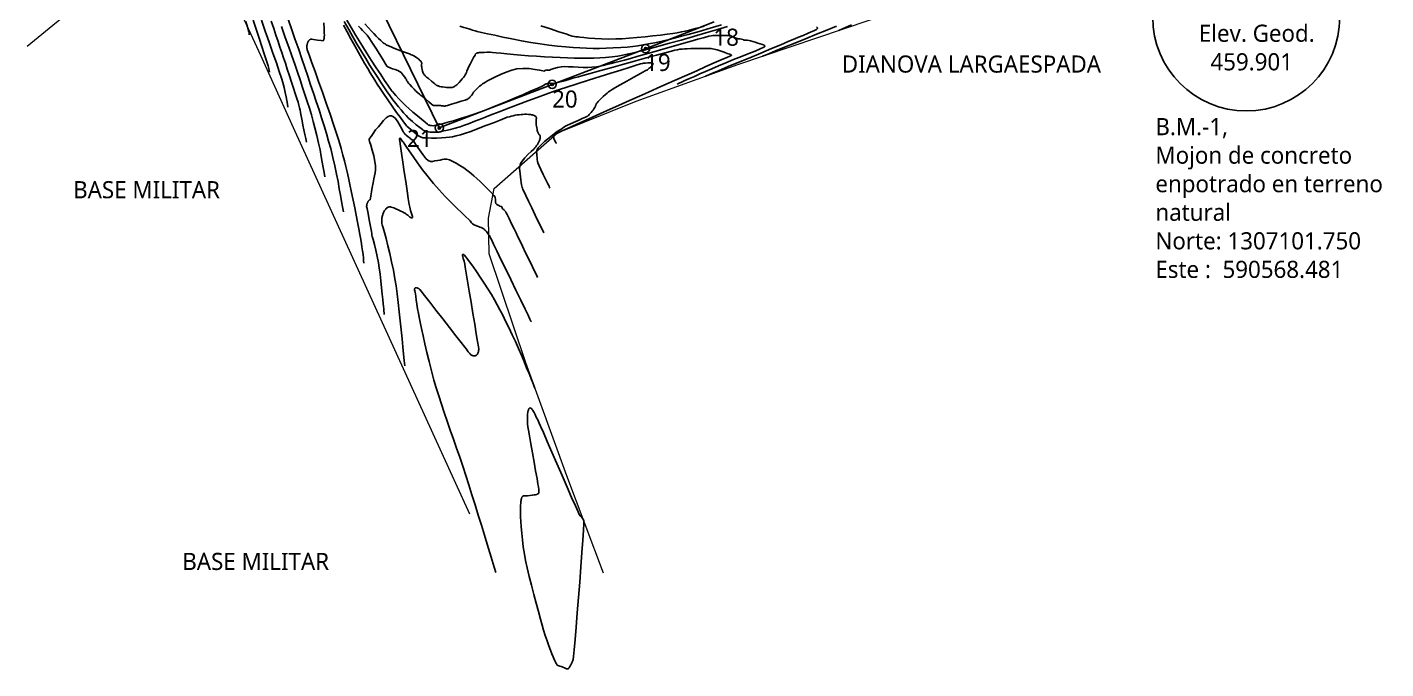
# Model space of a CAD drawing. Header units: millimetres. Extents: x 589115 to 589956, y 1306773 to 1307394.
# Drawn here: x 589257.4 to 589455.7, y 1306913.5 to 1307007.1 of the extents above; entities that cross this region are included whole.
import ezdxf
from ezdxf.enums import TextEntityAlignment as Align

# ---------------------------------------------------------------- set-up
doc = ezdxf.new("R2010")
doc.units = ezdxf.units.MM
doc.layers.add('_TEXTO', color=3, linetype='Continuous', lineweight=25)
for name, color, linetype in [('C-TOPO-MAJR', 9, 'Continuous'), ('C-TOPO-MINR', 8, 'Continuous'), ('CIRCULO', 1, 'Continuous'), ('Perimetro', 7, 'Continuous'), ('Plano', 7, 'Continuous')]:
    doc.layers.add(name, color=color, linetype=linetype)
doc.styles.add('ST - ETIQUETAS', font='', dxfattribs={"height": 2.5})
doc.styles.get('ST - ETIQUETAS').set_extended_font_data('Roboto Thin')

msp = doc.modelspace()

# ---------------------------------------------------------------- linework, layer by layer
msp.add_lwpolyline([(589357.69, 1307007.93), (589347.66, 1307004), (589334.03, 1306998.79), (589317.55, 1306992.44), (589307.12, 1307013.8)])
at = {"color": 5}
msp.add_circle((589435.33, 1307008.57), 13.65, dxfattribs=at)
at = {"layer": 'C-TOPO-MAJR', "color": 40, "linetype": 'Continuous', "lineweight": -3}
for points, elevation in [([(589290.39, 1307008.18), (589290.82, 1307006.84), (589291.24, 1307005.54), (589291.64, 1307004.33), (589292, 1307003.26), (589292.28, 1307002.39), (589292.49, 1307001.78), (589292.58, 1307001.48), (589292.66, 1307001.11), (589292.72, 1307000.81), (589292.76, 1307000.57)], 455.5), ([(589295.33, 1307008.71), (589295.92, 1307007.05), (589296.49, 1307005.42), (589297.03, 1307003.89), (589297.5, 1307002.51), (589297.93, 1307001.24), (589298.36, 1306999.98), (589298.78, 1306998.73), (589299.2, 1306997.5), (589299.6, 1306996.29), (589300, 1306995.09), (589300.38, 1306993.91), (589300.74, 1306992.75), (589301.08, 1306991.61), (589301.4, 1306990.5), (589301.7, 1306989.41), (589302.02, 1306988.12), (589302.3, 1306986.88), (589302.55, 1306985.71), (589302.77, 1306984.6), (589302.96, 1306983.56), (589303.13, 1306982.6), (589303.28, 1306981.71), (589303.43, 1306980.91), (589303.57, 1306980.19)], 454.5), ([(589293, 1307008.04), (589293.38, 1307006.95), (589293.72, 1307005.97), (589294.02, 1307005.07), (589294.3, 1307004.25), (589294.56, 1307003.45), (589294.82, 1307002.67), (589295.09, 1307001.87), (589295.36, 1307001.03), (589295.69, 1307000.05), (589296, 1306999.11), (589296.28, 1306998.23), (589296.54, 1306997.44), (589296.76, 1306996.75), (589296.94, 1306996.19), (589297.06, 1306995.77), (589297.16, 1306995.36), (589297.23, 1306995.02), (589297.29, 1306994.72), (589297.35, 1306994.38), (589297.44, 1306993.96), (589297.54, 1306993.47), (589297.66, 1306992.85), (589297.8, 1306992.17), (589297.94, 1306991.48), (589298.07, 1306990.87), (589298.16, 1306990.38)], 455), ([(589333.7, 1306983.65), (589333.66, 1306983.73), (589333.57, 1306983.93), (589333.39, 1306984.3), (589333.11, 1306984.88), (589332.73, 1306985.66), (589332.39, 1306986.38), (589332.13, 1306986.91), (589332.01, 1306987.15), (589331.96, 1306987.28), (589331.93, 1306987.4), (589331.9, 1306987.55), (589331.86, 1306987.81), (589331.82, 1306988.12), (589331.8, 1306988.41), (589331.77, 1306988.72), (589331.76, 1306988.96), (589331.82, 1306989.24), (589331.96, 1306989.46), (589332.2, 1306989.75), (589332.53, 1306990.08), (589332.92, 1306990.44), (589333.34, 1306990.82), (589333.81, 1306991.2), (589334.31, 1306991.57), (589334.78, 1306991.91), (589335.19, 1306992.18), (589335.47, 1306992.36), (589335.75, 1306992.54), (589335.98, 1306992.67), (589336.27, 1306992.82), (589336.6, 1306992.98), (589337.16, 1306993.23), (589337.8, 1306993.52), (589338.42, 1306993.8), (589338.89, 1306994.01), (589339.08, 1306994.09), (589339.12, 1306994.12), (589339.17, 1306994.14), (589339.22, 1306994.18), (589339.27, 1306994.22), (589339.33, 1306994.27), (589339.45, 1306994.38), (589339.59, 1306994.52), (589339.74, 1306994.68), (589339.89, 1306994.86), (589340.02, 1306995.04), (589340.13, 1306995.21), (589340.22, 1306995.36), (589340.26, 1306995.43), (589340.3, 1306995.5), (589340.32, 1306995.55), (589340.35, 1306995.61), (589340.37, 1306995.66), (589340.39, 1306995.76), (589340.41, 1306995.81), (589340.43, 1306995.86), (589340.47, 1306995.92), (589340.51, 1306995.99), (589340.6, 1306996.11), (589340.76, 1306996.31), (589340.92, 1306996.47), (589341.17, 1306996.73), (589341.48, 1306997.02), (589341.8, 1306997.31), (589342.06, 1306997.53), (589342.27, 1306997.71), (589342.49, 1306997.87), (589342.77, 1306998.06), (589343.19, 1306998.31), (589343.96, 1306998.74), (589344.93, 1306999.28), (589345.96, 1306999.85), (589346.9, 1307000.37), (589347.6, 1307000.75), (589347.92, 1307000.93), (589348.07, 1307001.04), (589348.2, 1307001.14), (589348.29, 1307001.21), (589348.41, 1307001.31), (589348.5, 1307001.4), (589348.59, 1307001.51), (589348.65, 1307001.58), (589348.7, 1307001.66), (589348.74, 1307001.73), (589348.75, 1307001.79), (589348.72, 1307001.88), (589348.67, 1307001.9), (589348.61, 1307001.91), (589348.52, 1307001.92), (589348.33, 1307001.92), (589347.98, 1307001.92), (589347.67, 1307001.91), (589347.5, 1307001.9), (589347.37, 1307001.89), (589347.2, 1307001.86), (589346.93, 1307001.78), (589346.27, 1307001.58), (589345.29, 1307001.28), (589344.04, 1307000.89), (589342.6, 1307000.44), (589341.01, 1306999.94), (589339.34, 1306999.41), (589337.66, 1306998.87), (589336.02, 1306998.34), (589334.49, 1306997.83), (589333.13, 1306997.36), (589331.83, 1306996.9), (589330.46, 1306996.4), (589329.06, 1306995.87), (589327.67, 1306995.33), (589326.3, 1306994.8), (589325, 1306994.29), (589323.79, 1306993.82), (589322.72, 1306993.4), (589321.8, 1306993.05), (589321.08, 1306992.78), (589320.59, 1306992.61), (589319.89, 1306992.41), (589319.18, 1306992.22), (589318.53, 1306992.07), (589317.99, 1306991.95), (589317.62, 1306991.87), (589317.48, 1306991.84), (589317.41, 1306991.83), (589317.36, 1306991.82), (589317.28, 1306991.82), (589317.09, 1306991.82), (589316.68, 1306991.83), (589316.24, 1306991.84), (589315.97, 1306991.86), (589315.75, 1306991.9), (589315.6, 1306991.94), (589315.46, 1306991.99), (589315.37, 1306992.03), (589315.28, 1306992.07), (589315.22, 1306992.1), (589315.08, 1306992.21), (589314.71, 1306992.48), (589314.2, 1306992.88), (589313.63, 1306993.36), (589313.07, 1306993.88), (589312.7, 1306994.26), (589312.34, 1306994.65), (589311.98, 1306995.06), (589311.61, 1306995.51), (589311.21, 1306996), (589310.79, 1306996.56), (589310.34, 1306997.17), (589309.97, 1306997.69), (589309.55, 1306998.3), (589309.08, 1306999), (589308.56, 1306999.79), (589308.01, 1307000.65), (589307.43, 1307001.57), (589306.82, 1307002.55), (589306.2, 1307003.57), (589305.57, 1307004.63), (589304.93, 1307005.72), (589304.33, 1307006.8), (589303.67, 1307007.99)], 454.5), ([(589352.26, 1306998.83), (589352.36, 1306998.88), (589352.57, 1306998.97), (589352.91, 1306999.12), (589353.39, 1306999.34), (589354.05, 1306999.63), (589354.78, 1306999.96), (589355.57, 1307000.31), (589356.42, 1307000.68), (589357.33, 1307001.08), (589358.31, 1307001.51), (589359.38, 1307001.95), (589360.51, 1307002.41), (589361.64, 1307002.85), (589362.71, 1307003.28), (589363.65, 1307003.65), (589364.41, 1307003.97), (589364.83, 1307004.17), (589365.02, 1307004.27), (589365.08, 1307004.33), (589365.09, 1307004.35), (589365.08, 1307004.38), (589365.05, 1307004.44), (589364.95, 1307004.52), (589364.75, 1307004.61), (589364.41, 1307004.72), (589364.04, 1307004.83), (589363.67, 1307004.96), (589363.31, 1307005.06), (589362.98, 1307005.15), (589362.75, 1307005.2), (589362.5, 1307005.23), (589362.29, 1307005.24), (589362.19, 1307005.24), (589362.12, 1307005.25), (589362.06, 1307005.26), (589361.97, 1307005.29), (589361.92, 1307005.31), (589361.85, 1307005.34), (589361.68, 1307005.39), (589361.48, 1307005.43), (589361.32, 1307005.45), (589361.19, 1307005.46), (589361.03, 1307005.48), (589360.75, 1307005.57), (589360.39, 1307005.71), (589360.13, 1307005.81), (589359.93, 1307005.87), (589359.76, 1307005.91), (589359.61, 1307005.93), (589359.46, 1307005.95), (589359.2, 1307005.95), (589358.74, 1307005.95), (589358.23, 1307005.95), (589357.82, 1307005.93), (589357.49, 1307005.91), (589357.23, 1307005.88), (589356.9, 1307005.83), (589356.61, 1307005.75), (589356.05, 1307005.6), (589355.27, 1307005.37), (589354.32, 1307005.1), (589353.24, 1307004.79), (589352.08, 1307004.46), (589350.88, 1307004.12), (589349.69, 1307003.78), (589348.54, 1307003.46), (589347.44, 1307003.15), (589346.41, 1307002.86), (589345.46, 1307002.59), (589344.59, 1307002.35), (589343.83, 1307002.14), (589343.18, 1307001.97), (589342.65, 1307001.84), (589342, 1307001.68), (589341.49, 1307001.56), (589341.02, 1307001.46), (589340.5, 1307001.37), (589339.84, 1307001.3), (589339.24, 1307001.28), (589338.54, 1307001.28), (589337.81, 1307001.31), (589337.08, 1307001.35), (589336.4, 1307001.37), (589335.82, 1307001.38), (589335.39, 1307001.36), (589334.8, 1307001.25), (589334.26, 1307001.09), (589333.84, 1307000.95), (589333.63, 1307000.89), (589333.45, 1307000.88), (589333.34, 1307000.89), (589333.25, 1307000.9), (589333.17, 1307000.89), (589333.08, 1307000.86), (589333.03, 1307000.84), (589332.99, 1307000.82), (589332.93, 1307000.79), (589332.89, 1307000.76), (589332.85, 1307000.73), (589332.67, 1307000.77), (589332.2, 1307000.87), (589331.5, 1307000.99), (589330.66, 1307001.09), (589329.77, 1307001.12), (589328.88, 1307001.05), (589328.12, 1307000.87), (589327.31, 1307000.59), (589326.5, 1307000.25), (589325.75, 1306999.9), (589325.1, 1306999.56), (589324.6, 1306999.3), (589324.3, 1306999.13), (589324.04, 1306998.98), (589323.85, 1306998.85), (589323.66, 1306998.7), (589323.43, 1306998.51), (589323.14, 1306998.25), (589322.87, 1306997.98), (589322.66, 1306997.76), (589322.56, 1306997.65), (589322.51, 1306997.57), (589322.47, 1306997.48), (589322.39, 1306997.36), (589322.26, 1306997.19), (589322.15, 1306997.06), (589322.03, 1306996.92), (589321.95, 1306996.84), (589321.86, 1306996.76), (589321.79, 1306996.71), (589321.72, 1306996.65), (589321.65, 1306996.61), (589321.6, 1306996.59), (589321.54, 1306996.58), (589321.31, 1306996.51), (589320.76, 1306996.34), (589320.04, 1306996.11), (589319.32, 1306995.89), (589318.76, 1306995.72), (589318.52, 1306995.65), (589318.45, 1306995.64), (589318.37, 1306995.63), (589318.26, 1306995.63), (589318.1, 1306995.64), (589317.88, 1306995.66), (589317.71, 1306995.69), (589317.62, 1306995.71), (589317.54, 1306995.73), (589317.38, 1306995.72), (589317.13, 1306995.69), (589316.87, 1306995.69), (589316.73, 1306995.7), (589316.66, 1306995.73), (589316.6, 1306995.75), (589316.42, 1306995.9), (589316.01, 1306996.25), (589315.52, 1306996.66), (589315.11, 1306997.01), (589314.93, 1306997.16), (589314.88, 1306997.18), (589314.71, 1306997.33), (589314.38, 1306997.6), (589314.18, 1306997.76), (589314.11, 1306997.83), (589314.04, 1306997.9), (589313.88, 1306998.08), (589313.55, 1306998.42), (589313.23, 1306998.76), (589313.09, 1306998.91), (589313.03, 1306998.98), (589313, 1306999.05), (589312.97, 1306999.13), (589312.9, 1306999.22), (589312.82, 1306999.31), (589312.79, 1306999.41), (589312.77, 1306999.5), (589312.68, 1306999.62), (589312.51, 1306999.86), (589312.3, 1307000.12), (589312.13, 1307000.34), (589311.98, 1307000.51), (589311.77, 1307000.67), (589311.48, 1307000.81), (589311.1, 1307000.95), (589310.74, 1307001.07), (589310.49, 1307001.15), (589310.3, 1307001.25), (589310.13, 1307001.33), (589310.05, 1307001.37), (589309.98, 1307001.41), (589309.92, 1307001.45), (589309.77, 1307001.7), (589309.39, 1307002.3), (589308.86, 1307003.14), (589308.27, 1307004.07), (589307.71, 1307004.95), (589307.27, 1307005.63), (589307.03, 1307005.99), (589306.79, 1307006.24), (589306.58, 1307006.42), (589306.33, 1307006.67), (589306.09, 1307006.93), (589305.75, 1307007.31)], 455), ([(589358.72, 1307007.48), (589357.11, 1307007), (589355.46, 1307006.53), (589353.86, 1307006.08), (589352.38, 1307005.67), (589351.1, 1307005.34), (589350.09, 1307005.11), (589349.01, 1307004.88), (589348.1, 1307004.7), (589347.29, 1307004.55), (589346.54, 1307004.42), (589345.78, 1307004.33), (589344.97, 1307004.25), (589344.04, 1307004.18), (589342.95, 1307004.12), (589341.92, 1307004.08), (589340.94, 1307004.05), (589340, 1307004.05), (589339.05, 1307004.07), (589338.09, 1307004.11), (589337.08, 1307004.17), (589336, 1307004.26), (589334.83, 1307004.38), (589333.54, 1307004.52), (589332.27, 1307004.69), (589330.92, 1307004.91), (589329.54, 1307005.16), (589328.16, 1307005.42), (589326.85, 1307005.69), (589325.64, 1307005.96), (589324.58, 1307006.19), (589323.71, 1307006.39), (589323.1, 1307006.53), (589322.77, 1307006.61), (589322.42, 1307006.71), (589322.15, 1307006.79), (589321.88, 1307006.88), (589321.54, 1307006.99), (589321.14, 1307007.11), (589320.57, 1307007.29)], 455.5), ([(589364.72, 1307002.89), (589364.85, 1307002.95), (589365.17, 1307003.07), (589365.73, 1307003.3), (589366.63, 1307003.67), (589367.96, 1307004.21), (589369.44, 1307004.82), (589371.01, 1307005.46), (589372.59, 1307006.1), (589374.11, 1307006.73), (589375.52, 1307007.3)], 455.5), ([(589331.9, 1306970.62), (589331.85, 1306970.73), (589331.72, 1306970.98), (589331.5, 1306971.44), (589331.15, 1306972.16), (589330.67, 1306973.16), (589330.16, 1306974.2), (589329.69, 1306975.18), (589329.29, 1306975.99), (589329.02, 1306976.55), (589328.92, 1306976.76), (589328.89, 1306976.82), (589328.86, 1306976.89), (589328.75, 1306977.12), (589328.47, 1306977.7), (589328.1, 1306978.46), (589327.74, 1306979.22), (589327.45, 1306979.81), (589327.33, 1306980.05), (589327.29, 1306980.12), (589327.25, 1306980.18), (589327.18, 1306980.27), (589327.09, 1306980.38), (589326.99, 1306980.49), (589326.91, 1306980.56), (589326.85, 1306980.6), (589326.8, 1306980.64), (589326.75, 1306980.67), (589326.73, 1306980.76), (589326.67, 1306980.9), (589326.58, 1306980.96), (589326.41, 1306981.03), (589326.22, 1306981.13), (589326.06, 1306981.21), (589325.93, 1306981.28), (589325.81, 1306981.4), (589325.78, 1306981.63), (589325.78, 1306981.96), (589325.7, 1306982.31), (589325.5, 1306982.58), (589325.11, 1306983.01), (589324.61, 1306983.53), (589324.05, 1306984.08), (589323.5, 1306984.6), (589323.03, 1306985.04), (589322.61, 1306985.42), (589322.27, 1306985.73), (589321.96, 1306986), (589321.59, 1306986.27), (589321.12, 1306986.59), (589320.57, 1306986.94), (589320.03, 1306987.27), (589319.52, 1306987.55), (589319.06, 1306987.76), (589318.67, 1306987.87), (589318.3, 1306987.88), (589317.99, 1306987.82), (589317.68, 1306987.73), (589317.3, 1306987.66), (589316.9, 1306987.61), (589316.57, 1306987.55), (589316.26, 1306987.55), (589315.93, 1306987.66), (589315.6, 1306987.97), (589315.15, 1306988.54), (589314.66, 1306989.24), (589314.2, 1306989.93), (589313.86, 1306990.45), (589313.71, 1306990.67), (589313.6, 1306990.72), (589313.52, 1306990.75), (589313.47, 1306990.78), (589313.42, 1306990.81), (589313.29, 1306990.92), (589313.01, 1306991.15), (589312.74, 1306991.38), (589312.6, 1306991.49), (589312.54, 1306991.55), (589312.49, 1306991.62), (589312.44, 1306991.7), (589312.39, 1306991.76), (589312.35, 1306991.81), (589312.3, 1306991.85), (589312.19, 1306992.09), (589311.91, 1306992.65), (589311.51, 1306993.33), (589311.15, 1306993.81), (589310.87, 1306994.07), (589310.68, 1306994.17), (589310.59, 1306994.19), (589310.5, 1306994.19), (589310.33, 1306994.18), (589310.09, 1306994.1), (589309.79, 1306993.89), (589309.42, 1306993.52), (589309.06, 1306993.08), (589308.66, 1306992.62), (589308.25, 1306992.14), (589307.89, 1306991.64), (589307.59, 1306991.19), (589307.39, 1306990.87), (589307.32, 1306990.75), (589307.31, 1306990.69), (589307.38, 1306990.48), (589307.54, 1306989.94), (589307.76, 1306989.19), (589307.98, 1306988.35), (589308.16, 1306987.54), (589308.25, 1306986.88), (589308.24, 1306986.32), (589308.19, 1306985.87), (589308.1, 1306985.45), (589307.99, 1306985), (589307.88, 1306984.43), (589307.77, 1306983.76), (589307.65, 1306983.09), (589307.55, 1306982.51), (589307.49, 1306982.17), (589307.46, 1306982.01), (589307.45, 1306981.96), (589307.45, 1306981.95), (589307.44, 1306981.95), (589307.4, 1306981.93), (589307.38, 1306981.92), (589307.31, 1306981.87), (589307.24, 1306981.8), (589307.18, 1306981.73), (589307.16, 1306981.68), (589307.13, 1306981.64), (589307.1, 1306981.59), (589307.08, 1306981.54), (589307.06, 1306981.49), (589307.04, 1306981.44), (589307.02, 1306981.38), (589307, 1306981.33), (589306.99, 1306981.27), (589306.98, 1306981.21), (589306.97, 1306981.15), (589306.96, 1306981.09), (589306.95, 1306981.03), (589306.95, 1306980.97), (589307.01, 1306980.67), (589307.15, 1306979.94), (589307.33, 1306979), (589307.51, 1306978.05), (589307.65, 1306977.32), (589307.71, 1306977.02), (589307.71, 1306976.96), (589307.71, 1306976.9), (589307.72, 1306976.84), (589307.73, 1306976.79), (589307.78, 1306976.61), (589307.91, 1306976.14), (589308.09, 1306975.44), (589308.29, 1306974.6), (589308.5, 1306973.69), (589308.67, 1306972.76), (589308.79, 1306972), (589308.91, 1306971.09), (589309.02, 1306970.1), (589309.13, 1306969.11), (589309.22, 1306968.18), (589309.3, 1306967.37), (589309.36, 1306966.76), (589309.39, 1306966.41), (589309.44, 1306966.04), (589309.47, 1306965.71), (589309.51, 1306965.44), (589309.53, 1306965.21)], 454), ([(589331.51, 1306954.45), (589331.46, 1306954.57), (589331.36, 1306954.82), (589331.19, 1306955.21), (589330.96, 1306955.79), (589330.65, 1306956.57), (589330.3, 1306957.42), (589329.93, 1306958.32), (589329.54, 1306959.26), (589329.12, 1306960.24), (589328.67, 1306961.24), (589328.2, 1306962.25), (589327.69, 1306963.31), (589327.23, 1306964.25), (589326.81, 1306965.1), (589326.41, 1306965.88), (589326, 1306966.63), (589325.59, 1306967.36), (589325.15, 1306968.12), (589324.66, 1306968.94), (589324.11, 1306969.8), (589323.54, 1306970.66), (589322.97, 1306971.49), (589322.43, 1306972.25), (589321.95, 1306972.9), (589321.58, 1306973.41), (589321.33, 1306973.74), (589321.24, 1306973.86), (589321.2, 1306973.89), (589321.12, 1306973.95), (589321.06, 1306973.98), (589321, 1306973.98), (589320.94, 1306973.94), (589320.93, 1306973.89), (589320.94, 1306973.8), (589320.98, 1306973.67), (589321.06, 1306973.37), (589321.16, 1306972.97), (589321.26, 1306972.54), (589321.34, 1306972.13), (589321.48, 1306971.26), (589321.69, 1306970.06), (589321.93, 1306968.6), (589322.19, 1306967.01), (589322.46, 1306965.37), (589322.72, 1306963.8), (589322.95, 1306962.4), (589323.14, 1306961.26), (589323.26, 1306960.5), (589323.31, 1306960.21), (589323.31, 1306960.08), (589323.3, 1306959.96), (589323.28, 1306959.85), (589323.26, 1306959.75), (589323.23, 1306959.65), (589323.2, 1306959.56), (589323.16, 1306959.49), (589323.12, 1306959.41), (589323.07, 1306959.35), (589323.02, 1306959.3), (589322.97, 1306959.25), (589322.91, 1306959.21), (589322.85, 1306959.19), (589322.78, 1306959.16), (589322.71, 1306959.15), (589322.64, 1306959.15), (589322.57, 1306959.16), (589322.49, 1306959.17), (589322.42, 1306959.2), (589322.34, 1306959.23), (589322.26, 1306959.28), (589322.18, 1306959.33), (589322.1, 1306959.39), (589322.02, 1306959.47), (589321.94, 1306959.55), (589321.86, 1306959.65), (589321.78, 1306959.75), (589321.67, 1306959.92), (589321.52, 1306960.13), (589321.29, 1306960.42), (589320.75, 1306961.12), (589319.98, 1306962.1), (589319.06, 1306963.29), (589318.06, 1306964.57), (589317.07, 1306965.84), (589316.15, 1306967.01), (589315.4, 1306967.97), (589314.9, 1306968.62), (589314.71, 1306968.86), (589314.66, 1306968.9), (589314.61, 1306968.94), (589314.56, 1306968.97), (589314.51, 1306969), (589314.47, 1306969.03), (589314.42, 1306969.05), (589314.34, 1306969.09), (589314.25, 1306969.11), (589314.18, 1306969.12), (589314.11, 1306969.11), (589314.05, 1306969.09), (589314.01, 1306969.05), (589313.97, 1306969.01), (589313.95, 1306968.94), (589313.94, 1306968.87), (589313.94, 1306968.78), (589313.98, 1306968.65), (589314.03, 1306968.41), (589314.06, 1306968.22), (589314.11, 1306967.84), (589314.19, 1306967.32), (589314.28, 1306966.71), (589314.39, 1306966.04), (589314.52, 1306965.36), (589314.63, 1306964.81), (589314.78, 1306964.06), (589314.97, 1306963.14), (589315.19, 1306962.09), (589315.45, 1306960.92), (589315.74, 1306959.66), (589316.06, 1306958.35), (589316.41, 1306957), (589316.77, 1306955.64), (589317.1, 1306954.51), (589317.47, 1306953.34), (589317.86, 1306952.13), (589318.28, 1306950.89), (589318.71, 1306949.62), (589319.16, 1306948.33), (589319.61, 1306947.02), (589320.07, 1306945.7), (589320.53, 1306944.37), (589320.98, 1306943.04), (589321.41, 1306941.71), (589321.85, 1306940.34), (589322.3, 1306938.9), (589322.77, 1306937.42), (589323.24, 1306935.92), (589323.69, 1306934.45), (589324.14, 1306933.01), (589324.55, 1306931.66), (589324.94, 1306930.4), (589325.29, 1306929.28), (589325.58, 1306928.32), (589325.82, 1306927.55)], 453.5)]:
    msp.add_lwpolyline(points, dxfattribs=dict(at, elevation=elevation))
at = {"layer": 'C-TOPO-MINR', "color": 44, "linetype": 'Continuous', "lineweight": -3}
for points, elevation in [([(589291.6, 1307008.19), (589292.16, 1307006.58), (589292.72, 1307004.94), (589293.27, 1307003.37), (589293.77, 1307001.93), (589294.19, 1307000.69), (589294.51, 1306999.72), (589294.7, 1306999.09), (589294.89, 1306998.33), (589295.05, 1306997.63), (589295.18, 1306996.99), (589295.28, 1306996.42), (589295.38, 1306995.91), (589295.46, 1306995.47)], 455.25), ([(589334.61, 1306990.16), (589334.59, 1306990.2), (589334.55, 1306990.29), (589334.46, 1306990.46), (589334.35, 1306990.69), (589334.28, 1306990.84), (589334.26, 1306990.89), (589334.25, 1306990.97), (589334.24, 1306991.08), (589334.24, 1306991.16), (589334.24, 1306991.24), (589334.39, 1306991.41), (589334.54, 1306991.55), (589334.6, 1306991.59), (589334.81, 1306991.68), (589335.41, 1306991.96), (589336.34, 1306992.38), (589337.54, 1306992.92), (589338.93, 1306993.55), (589340.47, 1306994.24), (589342.08, 1306994.97), (589343.71, 1306995.71), (589345.3, 1306996.43), (589346.78, 1306997.09), (589348.09, 1306997.68), (589349.37, 1306998.25), (589350.76, 1306998.87), (589352.22, 1306999.51), (589353.69, 1307000.16), (589355.12, 1307000.79), (589356.47, 1307001.38), (589357.68, 1307001.92), (589358.71, 1307002.37), (589359.5, 1307002.72), (589359.94, 1307002.91), (589360.13, 1307003), (589360.19, 1307003.02), (589360.2, 1307003.03), (589360.2, 1307003.03), (589360.19, 1307003.06), (589360.18, 1307003.08), (589360.11, 1307003.13), (589359.96, 1307003.18), (589359.59, 1307003.32), (589359.13, 1307003.49), (589358.68, 1307003.64), (589358.38, 1307003.75), (589358.1, 1307003.83), (589357.88, 1307003.89), (589357.64, 1307003.94), (589357.42, 1307003.98), (589357.25, 1307004.01), (589357.03, 1307004.03), (589356.75, 1307004.04), (589356.24, 1307004.04), (589355.59, 1307004.04), (589354.9, 1307004.03), (589354.26, 1307004.02), (589353.75, 1307003.99), (589353.32, 1307003.97), (589352.99, 1307003.94), (589352.68, 1307003.91), (589352.34, 1307003.86), (589351.93, 1307003.78), (589351.45, 1307003.66), (589350.53, 1307003.42), (589349.26, 1307003.07), (589347.74, 1307002.65), (589346.05, 1307002.18), (589344.29, 1307001.69), (589342.57, 1307001.21), (589340.96, 1307000.76), (589339.58, 1307000.38), (589338.51, 1307000.08), (589337.85, 1306999.89), (589337.06, 1306999.68), (589336.3, 1306999.47), (589335.61, 1306999.27), (589335.02, 1306999.11), (589334.58, 1306999), (589334.34, 1306998.94), (589334.08, 1306998.93), (589333.86, 1306998.94), (589333.75, 1306998.95), (589333.65, 1306998.96), (589333.57, 1306998.96), (589333.49, 1306998.95), (589333.41, 1306998.94), (589333.33, 1306998.92), (589333.23, 1306998.89), (589333.13, 1306998.85), (589333.04, 1306998.81), (589332.98, 1306998.78), (589332.94, 1306998.75), (589332.89, 1306998.72), (589332.82, 1306998.66), (589332.77, 1306998.62), (589332.55, 1306998.52), (589331.92, 1306998.25), (589330.98, 1306997.84), (589329.82, 1306997.34), (589328.51, 1306996.78), (589327.16, 1306996.2), (589325.83, 1306995.65), (589324.62, 1306995.17), (589323.62, 1306994.79), (589322.62, 1306994.44), (589321.62, 1306994.11), (589320.66, 1306993.81), (589319.77, 1306993.54), (589318.98, 1306993.31), (589318.33, 1306993.13), (589317.86, 1306993), (589317.59, 1306992.93), (589317.18, 1306992.84), (589316.83, 1306992.77), (589316.68, 1306992.75), (589316.61, 1306992.74), (589316.41, 1306992.77), (589316.2, 1306992.8), (589316.11, 1306992.82), (589316.05, 1306992.84), (589315.99, 1306992.86), (589315.85, 1306992.97), (589315.48, 1306993.27), (589314.96, 1306993.7), (589314.35, 1306994.21), (589313.71, 1306994.74), (589313.13, 1306995.25), (589312.66, 1306995.67), (589312.14, 1306996.19), (589311.65, 1306996.7), (589311.23, 1306997.15), (589310.92, 1306997.5), (589310.76, 1306997.69), (589310.65, 1306997.81), (589310.57, 1306997.92), (589310.47, 1306998.05), (589310.34, 1306998.24), (589310.04, 1306998.69), (589309.58, 1306999.37), (589309.01, 1307000.23), (589308.35, 1307001.23), (589307.63, 1307002.34), (589306.88, 1307003.52), (589306.11, 1307004.74), (589305.37, 1307005.95), (589304.68, 1307007.12), (589304.08, 1307008.18)], 454.75), ([(589289.3, 1307007.97), (589289.56, 1307007.14), (589289.73, 1307006.58), (589289.79, 1307006.38), (589289.8, 1307006.31), (589289.8, 1307006.19), (589289.8, 1307006.03)], 455.75), ([(589294.51, 1307007.22), (589295.08, 1307005.66), (589295.59, 1307004.22), (589296.03, 1307002.96), (589296.45, 1307001.73), (589296.85, 1307000.56), (589297.23, 1306999.44), (589297.6, 1306998.35), (589297.95, 1306997.31), (589298.28, 1306996.3), (589298.59, 1306995.31), (589298.88, 1306994.34), (589299.16, 1306993.39), (589299.41, 1306992.45), (589299.7, 1306991.31), (589299.94, 1306990.23), (589300.15, 1306989.23), (589300.32, 1306988.29), (589300.48, 1306987.43), (589300.62, 1306986.64), (589300.74, 1306985.92), (589300.86, 1306985.29)], 454.75), ([(589300.71, 1307007.77), (589300.75, 1307006.92), (589300.77, 1307006.28), (589300.78, 1307005.98), (589300.77, 1307005.73), (589300.74, 1307005.58), (589300.73, 1307005.49), (589300.71, 1307005.41), (589300.68, 1307005.33), (589300.66, 1307005.27), (589300.64, 1307005.22), (589300.59, 1307005.16), (589300.33, 1307005.19), (589299.76, 1307005.27), (589299.2, 1307005.35), (589298.93, 1307005.39), (589298.88, 1307005.39), (589298.83, 1307005.39), (589298.78, 1307005.38), (589298.73, 1307005.36), (589298.69, 1307005.34), (589298.64, 1307005.31), (589298.6, 1307005.28), (589298.56, 1307005.24), (589298.52, 1307005.2), (589298.48, 1307005.15), (589298.45, 1307005.1), (589298.41, 1307005.04), (589298.38, 1307004.98), (589298.36, 1307004.92), (589298.33, 1307004.85), (589298.31, 1307004.78), (589298.29, 1307004.71), (589298.27, 1307004.64), (589298.25, 1307004.56), (589298.24, 1307004.48), (589298.24, 1307004.41), (589298.23, 1307004.33), (589298.23, 1307004.25), (589298.23, 1307004.16), (589298.24, 1307004.08), (589298.25, 1307004), (589298.26, 1307003.92), (589298.28, 1307003.84), (589298.36, 1307003.6), (589298.6, 1307002.95), (589298.96, 1307001.95), (589299.42, 1307000.68), (589299.94, 1306999.22), (589300.49, 1306997.65), (589301.06, 1306996.03), (589301.61, 1306994.44), (589302.12, 1306992.95), (589302.55, 1306991.64), (589302.88, 1306990.58), (589303.21, 1306989.44), (589303.48, 1306988.48), (589303.7, 1306987.62), (589303.9, 1306986.82), (589304.09, 1306986.02), (589304.28, 1306985.15), (589304.49, 1306984.17), (589304.75, 1306983.01), (589304.99, 1306981.88), (589305.22, 1306980.77), (589305.43, 1306979.69), (589305.63, 1306978.67), (589305.81, 1306977.72), (589305.96, 1306976.87), (589306.09, 1306976.14), (589306.2, 1306975.54), (589306.27, 1306975.1), (589306.35, 1306974.5), (589306.42, 1306973.95), (589306.47, 1306973.47), (589306.51, 1306973.05), (589306.55, 1306972.7)], 454.25), ([(589332.8, 1306977.13), (589332.75, 1306977.25), (589332.62, 1306977.5), (589332.4, 1306977.96), (589332.05, 1306978.69), (589331.56, 1306979.7), (589331.05, 1306980.75), (589330.57, 1306981.74), (589330.17, 1306982.59), (589329.88, 1306983.19), (589329.75, 1306983.46), (589329.68, 1306983.62), (589329.63, 1306983.75), (589329.59, 1306983.92), (589329.55, 1306984.13), (589329.5, 1306984.46), (589329.44, 1306984.88), (589329.39, 1306985.32), (589329.36, 1306985.74), (589329.32, 1306986.17), (589329.28, 1306986.52), (589329.3, 1306986.85), (589329.4, 1306987.23), (589329.63, 1306987.59), (589330.03, 1306988.05), (589330.5, 1306988.54), (589330.96, 1306988.99), (589331.33, 1306989.35), (589331.51, 1306989.53), (589331.64, 1306989.69), (589331.76, 1306989.87), (589331.87, 1306990.04), (589331.98, 1306990.23), (589332.07, 1306990.4), (589332.16, 1306990.61), (589332.21, 1306990.74), (589332.23, 1306990.81), (589332.26, 1306990.89), (589332.27, 1306990.96), (589332.29, 1306991.03), (589332.29, 1306991.09), (589332.3, 1306991.15), (589332.29, 1306991.2), (589332.29, 1306991.25), (589332.26, 1306991.33), (589332.21, 1306991.38), (589332.14, 1306991.43), (589332.11, 1306991.47), (589332.08, 1306991.51), (589332.05, 1306991.57), (589332.02, 1306991.62), (589331.97, 1306991.73), (589331.91, 1306991.92), (589331.86, 1306992.06), (589331.82, 1306992.24), (589331.77, 1306992.47), (589331.74, 1306992.7), (589331.71, 1306992.9), (589331.7, 1306993.08), (589331.69, 1306993.29), (589331.69, 1306993.48), (589331.71, 1306993.7), (589331.72, 1306993.83), (589331.72, 1306993.9), (589331.71, 1306993.98), (589331.67, 1306994.04), (589331.63, 1306994.1), (589331.56, 1306994.16), (589331.48, 1306994.21), (589331.39, 1306994.25), (589331.27, 1306994.3), (589331.16, 1306994.33), (589331.02, 1306994.36), (589330.88, 1306994.38), (589330.72, 1306994.4), (589330.55, 1306994.42), (589330.3, 1306994.43), (589330, 1306994.43), (589329.73, 1306994.42), (589329.49, 1306994.4), (589329.19, 1306994.37), (589328.9, 1306994.33), (589328.65, 1306994.28), (589328.34, 1306994.22), (589328.03, 1306994.15), (589327.79, 1306994.08), (589327.48, 1306993.99), (589327.13, 1306993.85), (589326.42, 1306993.58), (589325.47, 1306993.2), (589324.36, 1306992.77), (589323.22, 1306992.33), (589322.15, 1306991.93), (589321.25, 1306991.6), (589320.63, 1306991.41), (589320.01, 1306991.26), (589319.5, 1306991.16), (589319.03, 1306991.09), (589318.52, 1306991.04), (589317.88, 1306990.99), (589317.14, 1306990.96), (589316.4, 1306990.95), (589315.77, 1306990.97), (589315.32, 1306990.98), (589315.15, 1306990.99), (589315.09, 1306991), (589315.04, 1306991.02), (589314.9, 1306991.08), (589314.72, 1306991.17), (589314.62, 1306991.22), (589314.52, 1306991.29), (589314.33, 1306991.44), (589313.93, 1306991.78), (589313.45, 1306992.17), (589313.06, 1306992.5), (589312.88, 1306992.64), (589312.82, 1306992.7), (589312.77, 1306992.75), (589312.65, 1306992.91), (589312.34, 1306993.32), (589311.88, 1306993.94), (589311.32, 1306994.71), (589310.69, 1306995.59), (589310.04, 1306996.52), (589309.41, 1306997.45), (589308.92, 1306998.19), (589308.5, 1306998.83), (589308.13, 1306999.4), (589307.79, 1306999.95), (589307.46, 1307000.5), (589307.1, 1307001.1), (589306.7, 1307001.79), (589306.24, 1307002.58), (589305.75, 1307003.43), (589305.22, 1307004.4), (589304.65, 1307005.43), (589304.09, 1307006.47), (589303.56, 1307007.46)], 454.25), ([(589359.64, 1307007.22), (589358.16, 1307006.79), (589356.47, 1307006.3), (589354.68, 1307005.79), (589352.87, 1307005.27), (589351.15, 1307004.79), (589349.61, 1307004.36), (589348.34, 1307004.01), (589347.45, 1307003.79), (589346.49, 1307003.56), (589345.69, 1307003.36), (589344.99, 1307003.19), (589344.32, 1307003.05), (589343.61, 1307002.92), (589342.8, 1307002.81), (589341.83, 1307002.71), (589340.98, 1307002.65), (589340.1, 1307002.62), (589339.19, 1307002.61), (589338.24, 1307002.62), (589337.26, 1307002.64), (589336.25, 1307002.68), (589335.18, 1307002.72), (589334.08, 1307002.77), (589332.93, 1307002.83), (589331.75, 1307002.89), (589330.58, 1307002.98), (589329.44, 1307003.07), (589328.37, 1307003.16), (589327.4, 1307003.25), (589326.54, 1307003.34), (589325.84, 1307003.41), (589325.31, 1307003.45), (589324.99, 1307003.48), (589324.52, 1307003.48), (589324.1, 1307003.47), (589323.76, 1307003.46), (589323.57, 1307003.45), (589323.39, 1307003.43), (589323.26, 1307003.41), (589323.13, 1307003.39), (589323.03, 1307003.37), (589322.97, 1307003.34), (589322.92, 1307003.31), (589322.89, 1307003.27), (589322.86, 1307003.23), (589322.77, 1307003.08), (589322.56, 1307002.7), (589322.29, 1307002.21), (589322.04, 1307001.74), (589321.87, 1307001.41), (589321.71, 1307001.04), (589321.59, 1307000.73), (589321.51, 1307000.52), (589321.42, 1307000.34), (589321.32, 1307000.17), (589321.21, 1307000.01), (589321.08, 1306999.82), (589320.91, 1306999.6), (589320.69, 1306999.34), (589320.46, 1306999.08), (589320.28, 1306998.89), (589320.09, 1306998.72), (589319.97, 1306998.62), (589319.89, 1306998.57), (589319.83, 1306998.52), (589319.76, 1306998.48), (589319.69, 1306998.44), (589319.64, 1306998.42), (589319.58, 1306998.39), (589319.52, 1306998.38), (589319.46, 1306998.36), (589319.34, 1306998.35), (589319.16, 1306998.33), (589319.01, 1306998.33), (589318.83, 1306998.33), (589318.6, 1306998.34), (589318.32, 1306998.37), (589318.04, 1306998.42), (589317.82, 1306998.45), (589317.6, 1306998.5), (589317.48, 1306998.54), (589317.4, 1306998.56), (589317.33, 1306998.59), (589317.26, 1306998.62), (589317.2, 1306998.64), (589317.15, 1306998.67), (589317.1, 1306998.7), (589316.89, 1306998.87), (589316.44, 1306999.24), (589315.97, 1306999.63), (589315.7, 1306999.85), (589315.51, 1307000.04), (589315.42, 1307000.14), (589315.36, 1307000.21), (589315.31, 1307000.28), (589315.26, 1307000.36), (589315.22, 1307000.45), (589315.17, 1307000.57), (589315.12, 1307000.72), (589315.06, 1307000.95), (589315.01, 1307001.17), (589314.99, 1307001.33), (589314.98, 1307001.47), (589314.97, 1307001.57), (589314.97, 1307001.62), (589314.97, 1307001.67), (589314.98, 1307001.76), (589315, 1307001.84), (589315, 1307001.92), (589314.97, 1307002), (589314.94, 1307002.05), (589314.91, 1307002.1), (589314.87, 1307002.16), (589314.82, 1307002.21), (589314.73, 1307002.3), (589314.57, 1307002.45), (589314.44, 1307002.55), (589314.27, 1307002.67), (589314.06, 1307002.81), (589313.84, 1307002.94), (589313.64, 1307003.04), (589313.46, 1307003.13), (589313.32, 1307003.19), (589313.21, 1307003.24), (589313.06, 1307003.29), (589312.76, 1307003.4), (589312.2, 1307003.61), (589311.53, 1307003.86), (589310.91, 1307004.1), (589310.51, 1307004.26), (589310.13, 1307004.44), (589309.82, 1307004.59), (589309.63, 1307004.7), (589309.49, 1307004.77), (589309.37, 1307004.86), (589309.25, 1307004.97), (589309.01, 1307005.19), (589308.7, 1307005.49), (589308.34, 1307005.84), (589307.98, 1307006.21), (589307.66, 1307006.56), (589307.23, 1307007.04), (589306.71, 1307007.63)], 455.25), ([(589356.19, 1307007.28), (589355.58, 1307007.11), (589354.93, 1307006.94), (589354.4, 1307006.79), (589353.93, 1307006.67), (589353.46, 1307006.56), (589352.92, 1307006.46), (589352.26, 1307006.34), (589351.64, 1307006.24), (589350.81, 1307006.13), (589349.83, 1307006), (589348.73, 1307005.87), (589347.58, 1307005.75), (589346.41, 1307005.63), (589345.28, 1307005.53), (589344.24, 1307005.46), (589343.34, 1307005.42), (589342.28, 1307005.41), (589341.23, 1307005.44), (589340.24, 1307005.49), (589339.36, 1307005.56), (589338.63, 1307005.62), (589338.09, 1307005.68), (589337.8, 1307005.71), (589337.5, 1307005.74), (589337.27, 1307005.78), (589336.97, 1307005.85), (589336.67, 1307005.94), (589336, 1307006.16), (589335.02, 1307006.48), (589333.79, 1307006.89), (589332.38, 1307007.36)], 455.75), ([(589356.43, 1306999.99), (589356.56, 1307000.04), (589356.88, 1307000.18), (589357.45, 1307000.42), (589358.38, 1307000.81), (589359.74, 1307001.38), (589361.27, 1307002.02), (589362.87, 1307002.69), (589364.48, 1307003.36), (589366.02, 1307004.01), (589367.41, 1307004.59), (589368.59, 1307005.09), (589369.47, 1307005.45), (589369.97, 1307005.67), (589370.64, 1307005.95), (589371.29, 1307006.22), (589371.85, 1307006.46), (589372.24, 1307006.62), (589372.41, 1307006.7), (589372.51, 1307006.75), (589372.59, 1307006.79), (589372.66, 1307006.84), (589372.71, 1307006.88), (589372.74, 1307006.93), (589372.76, 1307006.97), (589372.75, 1307007.06), (589372.71, 1307007.09), (589372.68, 1307007.13), (589372.62, 1307007.17)], 455.25), ([(589375.86, 1307006.66), (589375.99, 1307006.72), (589376.3, 1307006.85), (589376.85, 1307007.09), (589377.74, 1307007.47)], 455.75), ([(589330.99, 1306964.11), (589330.93, 1306964.24), (589330.79, 1306964.54), (589330.52, 1306965.09), (589330.08, 1306965.99), (589329.44, 1306967.31), (589328.73, 1306968.77), (589327.99, 1306970.31), (589327.25, 1306971.83), (589326.56, 1306973.25), (589325.95, 1306974.5), (589325.47, 1306975.49), (589325.15, 1306976.15), (589325.04, 1306976.39), (589325.01, 1306976.45), (589324.98, 1306976.51), (589324.95, 1306976.57), (589324.92, 1306976.64), (589324.86, 1306976.74), (589324.75, 1306976.9), (589324.66, 1306977.02), (589324.56, 1306977.15), (589324.43, 1306977.31), (589324.29, 1306977.45), (589324.17, 1306977.57), (589324.08, 1306977.65), (589323.94, 1306977.75), (589323.86, 1306977.81), (589323.8, 1306977.84), (589323.75, 1306977.87), (589323.67, 1306977.9), (589323.48, 1306977.97), (589323.26, 1306978.05), (589322.98, 1306978.15), (589322.66, 1306978.29), (589322.4, 1306978.44), (589322.26, 1306978.58), (589322.16, 1306978.72), (589322.04, 1306978.88), (589321.85, 1306979.07), (589321.44, 1306979.46), (589320.84, 1306980.02), (589320.11, 1306980.73), (589319.29, 1306981.55), (589318.42, 1306982.44), (589317.54, 1306983.38), (589316.71, 1306984.33), (589315.91, 1306985.31), (589315.12, 1306986.33), (589314.38, 1306987.33), (589313.72, 1306988.27), (589313.15, 1306989.09), (589312.71, 1306989.75), (589312.42, 1306990.18), (589312.31, 1306990.34), (589312.26, 1306990.39), (589312.2, 1306990.43), (589312.12, 1306990.56), (589311.98, 1306990.77), (589311.9, 1306990.89), (589311.87, 1306990.93), (589311.81, 1306990.95), (589311.76, 1306990.91), (589311.74, 1306990.83), (589311.74, 1306990.76), (589311.78, 1306990.5), (589311.89, 1306989.78), (589312.04, 1306988.73), (589312.23, 1306987.44), (589312.44, 1306986.03), (589312.65, 1306984.6), (589312.86, 1306983.26), (589313.03, 1306982.12), (589313.16, 1306981.28), (589313.24, 1306980.86), (589313.35, 1306980.4), (589313.48, 1306979.97), (589313.58, 1306979.65), (589313.62, 1306979.52), (589313.63, 1306979.47), (589313.62, 1306979.38), (589313.57, 1306979.33), (589313.49, 1306979.32), (589313.43, 1306979.33), (589313.38, 1306979.35), (589313.33, 1306979.38), (589313.26, 1306979.42), (589313.2, 1306979.47), (589313.12, 1306979.55), (589312.98, 1306979.68), (589312.86, 1306979.77), (589312.73, 1306979.86), (589312.6, 1306979.94), (589312.42, 1306980.05), (589312.2, 1306980.17), (589311.93, 1306980.31), (589311.56, 1306980.48), (589311.2, 1306980.64), (589310.94, 1306980.75), (589310.72, 1306980.83), (589310.52, 1306980.89), (589310.43, 1306980.91), (589310.36, 1306980.92), (589310.29, 1306980.92), (589310.21, 1306980.91), (589310.14, 1306980.89), (589310.07, 1306980.86), (589310, 1306980.83), (589309.94, 1306980.78), (589309.87, 1306980.73), (589309.81, 1306980.67), (589309.74, 1306980.6), (589309.68, 1306980.53), (589309.62, 1306980.45), (589309.57, 1306980.36), (589309.51, 1306980.27), (589309.46, 1306980.18), (589309.41, 1306980.08), (589309.37, 1306979.97), (589309.33, 1306979.86), (589309.29, 1306979.76), (589309.26, 1306979.64), (589309.23, 1306979.53), (589309.2, 1306979.41), (589309.18, 1306979.29), (589309.17, 1306979.17), (589309.16, 1306979.06), (589309.15, 1306978.94), (589309.16, 1306978.82), (589309.16, 1306978.7), (589309.18, 1306978.59), (589309.19, 1306978.47), (589309.24, 1306978.29), (589309.37, 1306977.84), (589309.55, 1306977.16), (589309.78, 1306976.28), (589310.04, 1306975.24), (589310.32, 1306974.1), (589310.59, 1306972.89), (589310.85, 1306971.65), (589311.08, 1306970.43), (589311.25, 1306969.37), (589311.41, 1306968.2), (589311.57, 1306966.93), (589311.72, 1306965.61), (589311.86, 1306964.28), (589312, 1306962.95), (589312.12, 1306961.67), (589312.24, 1306960.48), (589312.34, 1306959.4), (589312.44, 1306958.47), (589312.52, 1306957.72)], 453.75)]:
    msp.add_lwpolyline(points, dxfattribs=dict(at, elevation=elevation))
at = {"layer": 'C-TOPO-MINR', "color": 44, "linetype": 'Continuous', "lineweight": -3, "elevation": 453.25}
msp.add_lwpolyline([(589329.4, 1306936.53), (589329.4, 1306936.48), (589329.4, 1306936.36), (589329.41, 1306936.11), (589329.43, 1306935.68), (589329.46, 1306935), (589329.51, 1306934.19), (589329.59, 1306933.28), (589329.68, 1306932.3), (589329.81, 1306931.27), (589329.97, 1306930.24), (589330.15, 1306929.31), (589330.39, 1306928.2), (589330.67, 1306926.97), (589331, 1306925.67), (589331.33, 1306924.35), (589331.68, 1306923.05), (589332.01, 1306921.83), (589332.31, 1306920.74), (589332.57, 1306919.83), (589332.77, 1306919.14), (589333.03, 1306918.34), (589333.29, 1306917.57), (589333.54, 1306916.85), (589333.78, 1306916.2), (589333.99, 1306915.66), (589334.15, 1306915.25), (589334.25, 1306915), (589334.41, 1306914.64), (589334.56, 1306914.34), (589334.64, 1306914.19), (589334.7, 1306914.1), (589334.77, 1306914.02), (589335, 1306913.93), (589335.47, 1306913.75), (589335.92, 1306913.57), (589336.13, 1306913.5), (589336.2, 1306913.48), (589336.26, 1306913.48), (589336.33, 1306913.49), (589336.39, 1306913.53), (589336.45, 1306913.57), (589336.5, 1306913.64), (589336.55, 1306913.72), (589336.62, 1306913.82), (589336.77, 1306914.08), (589336.95, 1306914.44), (589337.1, 1306914.83), (589337.16, 1306915.27), (589337.25, 1306916.27), (589337.38, 1306917.74), (589337.53, 1306919.56), (589337.7, 1306921.64), (589337.88, 1306923.87), (589338.05, 1306926.15), (589338.22, 1306928.38), (589338.37, 1306930.45), (589338.49, 1306932.27), (589338.58, 1306933.72), (589338.63, 1306934.7), (589338.63, 1306935.12), (589338.51, 1306935.39), (589338.35, 1306935.57), (589338.17, 1306935.75), (589337.99, 1306936), (589337.81, 1306936.39), (589337.42, 1306937.26), (589336.87, 1306938.5), (589336.21, 1306940.01), (589335.48, 1306941.69), (589334.72, 1306943.43), (589333.99, 1306945.12), (589333.31, 1306946.67), (589332.75, 1306947.96), (589332.34, 1306948.89), (589332.13, 1306949.36), (589331.92, 1306949.81), (589331.71, 1306950.24), (589331.53, 1306950.6), (589331.39, 1306950.88), (589331.32, 1306951.02), (589331.23, 1306951.17), (589331.16, 1306951.28), (589331.08, 1306951.38), (589331.02, 1306951.46), (589330.95, 1306951.51), (589330.89, 1306951.55), (589330.83, 1306951.56), (589330.77, 1306951.56), (589330.72, 1306951.53), (589330.67, 1306951.49), (589330.62, 1306951.43), (589330.58, 1306951.35), (589330.55, 1306951.26), (589330.51, 1306951.14), (589330.48, 1306951.02), (589330.46, 1306950.88), (589330.44, 1306950.72), (589330.42, 1306950.48), (589330.41, 1306950.18), (589330.41, 1306949.92), (589330.42, 1306949.6), (589330.45, 1306949.22), (589330.49, 1306948.79), (589330.56, 1306948.34), (589330.71, 1306947.48), (589330.91, 1306946.34), (589331.14, 1306945.03), (589331.38, 1306943.66), (589331.62, 1306942.37), (589331.82, 1306941.25), (589331.96, 1306940.44), (589332.02, 1306940.06), (589332.07, 1306939.64), (589332.09, 1306939.29), (589332.1, 1306939.14), (589332.07, 1306939.1), (589332.04, 1306939.06), (589331.96, 1306939.01), (589331.91, 1306938.99), (589331.86, 1306938.97), (589331.78, 1306938.95), (589331.62, 1306938.9), (589331.42, 1306938.86), (589331.13, 1306938.81), (589330.76, 1306938.77), (589330.44, 1306938.73), (589330.18, 1306938.73), (589329.96, 1306938.73), (589329.84, 1306938.73), (589329.76, 1306938.69), (589329.68, 1306938.63), (589329.62, 1306938.52), (589329.55, 1306938.35), (589329.52, 1306938.22), (589329.49, 1306938.07), (589329.47, 1306937.89), (589329.44, 1306937.68), (589329.42, 1306937.36), (589329.4, 1306936.97), (589329.4, 1306936.53)], close=True, dxfattribs=at)
at = {"layer": 'CIRCULO'}
for centre, radius in [((589347.66, 1307004), 0.602), ((589347.66, 1307004), 0.177), ((589334.03, 1306998.79), 0.602), ((589334.03, 1306998.79), 0.177), ((589317.55, 1306992.44), 0.602), ((589317.55, 1306992.44, 460.62), 0.602), ((589317.55, 1306992.44), 0.177), ((589317.55, 1306992.44, 460.62), 0.177)]:
    msp.add_circle(centre, radius, dxfattribs=at)
at = {"layer": 'Plano', "lineweight": 13}
for points in [[(589341.53, 1306927.44), (589336.17, 1306941.63), (589330.17, 1306958.14), (589324.85, 1306974.05), (589324.72, 1306979.26), (589325.57, 1306983.58), (589334.83, 1306991.72), (589346.29, 1306996.34), (589361.15, 1307001.68), (589380.45, 1307008.22), (589393.82, 1307012.47), (589409.37, 1307018.83), (589427.95, 1307030.05), (589443.3, 1307038.72), (589464.66, 1307052.15)], [(589257.4, 1307004.38), (589281.66, 1307024.26), (589291.44, 1307003.05), (589296.21, 1306992.52), (589321.96, 1306936.09)]]:
    msp.add_lwpolyline(points, dxfattribs=at)

# ---------------------------------------------------------------- texts
at = {"layer": '_TEXTO', "style": 'ST - ETIQUETAS'}
for s, p in [('DIANOVA LARGAESPADA', (589395.22, 1307000.51)), ('BASE MILITAR', (589274.83, 1306982.17)), ('BASE MILITAR', (589290.76, 1306927.91))]:
    msp.add_text(s, height=2.5, dxfattribs=at).set_placement(p, align=Align.CENTER)
at = {"layer": '_TEXTO', "lineweight": 0, "char_height": 2.5, "attachment_point": 1, "style": 'ST - ETIQUETAS'}
for s, insert, width in [('Elev. Geod.\\P  459.901   ', (589428.41, 1307007.51), 23.04), ('B.M.-1, \\PMojon de concreto\\Penpotrado en terreno\\Pnatural \\PNorte: 1307101.750\\PEste :  590568.481', (589422.07, 1306993.88), 33.0926)]:
    msp.add_mtext(s, dxfattribs=dict(at, insert=insert, width=width))
at = {"layer": 'Perimetro', "color": 3, "style": 'ST - ETIQUETAS'}
for s, p in [('18', (589357.56, 1307004.43)), ('19', (589347.6, 1307000.75, 454.5)), ('20', (589334.02, 1306995.4)), ('21', (589312.85, 1306989.65, -0.75))]:
    msp.add_text(s, height=2.5, dxfattribs=at).set_placement(p)

doc.saveas('drawing.dxf')
